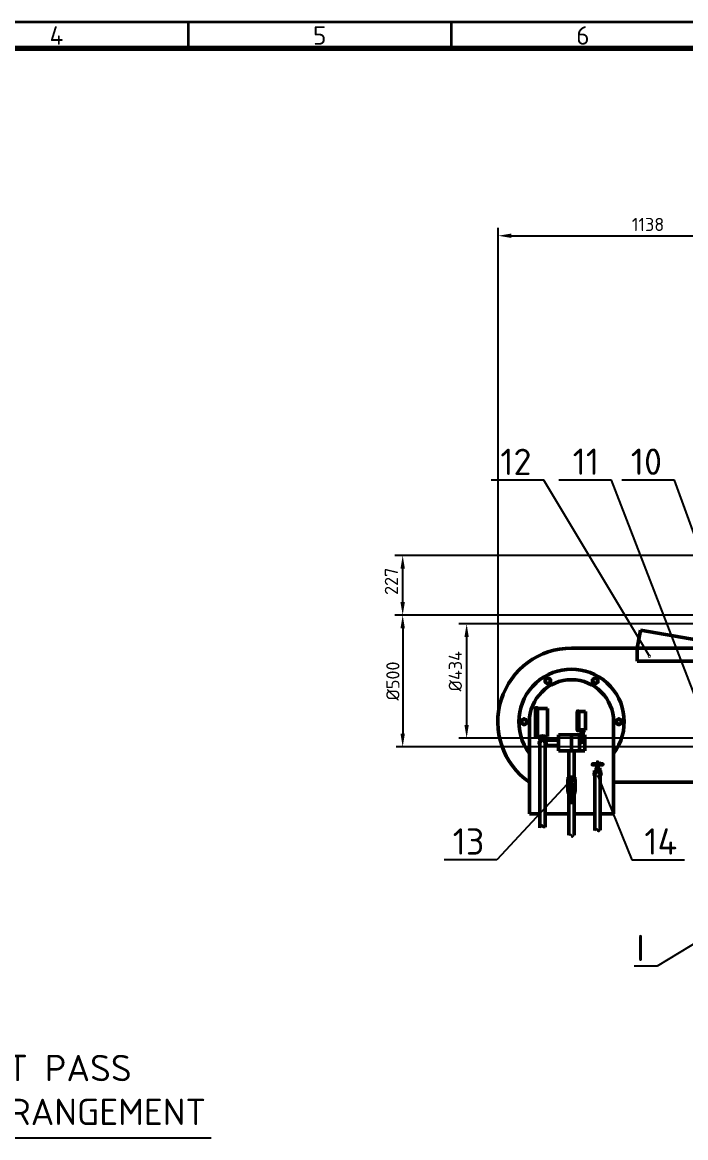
# Paper-space layout 'Layout1' of a CAD drawing. Header units: millimetres. Extents: x 198 to 1020, y 107 to 694.
# Drawn here: x 372.9 to 498.9, y 481.8 to 693.8 of the extents above; entities that cross this region are included whole.
import ezdxf
from ezdxf import colors
from ezdxf.entities.mleader import LeaderData, LeaderLine
from ezdxf.math import Vec2, Vec3

# ---------------------------------------------------------------- set-up
doc = ezdxf.new("R2010")
doc.units = ezdxf.units.MM
doc.header["$LTSCALE"] = 0.25
doc.linetypes.add('ACAD_ISO02W100', pattern=[15, 12, -3])
for name, color, linetype, lineweight in [('CHU', 6, 'Continuous', 25), ('Chu cai', 90, 'Continuous', 25), ('Khung dam', 30, 'Continuous', 70), ('KHUNG MANH', 4, 'Continuous', 35), ('KICH THUOC', 1, 'Continuous', 25), ('manh', 130, 'Continuous', 25), ('NET 05', 130, 'Continuous', 50), ('NET DUT', 1, 'ACAD_ISO02W100', 25), ('NET MANH', 5, 'Continuous', 25), ('net đậm', 7, 'Continuous', 50)]:
    doc.layers.add(name, color=color, linetype=linetype, lineweight=lineweight)
doc.styles.add('ISO', font='isocpeur.ttf', dxfattribs={"height": 2.5})
doc.styles.add('style2', font='isocpeur.ttf', dxfattribs={"height": 2.5})
doc.styles.add('style4', font='isocpeur.ttf', dxfattribs={"height": 5})
doc.dimstyles.new('DUONG KINH', dxfattribs={"dimtxt": 2.5, "dimasz": 2.5, "dimexe": 1.5, "dimexo": 0, "dimgap": 0.9, "dimtad": 1, "dimtoh": 1, "dimdec": 0, "dimlfac": 20, "dimzin": 0, "dimdsep": 46, "dimtxsty": 'ISO', "dimcen": 0.09, "dimadec": 0, "dimazin": 0, "dimtfac": 1, "dimtdec": 0, "dimtmove": 0, "dimatfit": 2, "dimfxl": 1, "dimtolj": 1, "dimtzin": 0, "dimarcsym": 0})
doc.dimstyles.new('ISO-25 1 20', dxfattribs={"dimtxt": 2.5, "dimasz": 2.5, "dimexe": 1.25, "dimexo": 0.625, "dimtad": 1, "dimtoh": 1, "dimlfac": 20, "dimtxsty": 'style2', "dimcen": 2.5, "dimadec": 0, "dimazin": 0, "dimtfac": 1, "dimtmove": 0, "dimatfit": 3, "dimfxl": 1, "dimlwd": -1, "dimarcsym": 0})

# ---------------------------------------------------------------- blocks, each defined once
blk = doc.blocks.new('*D448')
at = {"layer": 'KICH THUOC', "color": 0, "lineweight": -2, "transparency": 16777216}
for p, q in [((520.2, 592.4), (443.63, 592.4)), ((445.13, 583.57), (445.13, 589.9)), ((520.2, 581.07), (443.63, 581.07))]:
    blk.add_line(p, q, dxfattribs=at)
at = {"layer": 'KICH THUOC', "color": 0, "transparency": 16777216}
for points in [[(444.71, 589.9), (445.55, 589.9), (445.13, 592.4)], [(444.71, 583.57), (445.55, 583.57), (445.13, 581.07)]]:
    blk.add_solid(points, dxfattribs=at)
at = {"layer": 'KICH THUOC', "color": 0, "transparency": 16777216, "insert": (442.98, 587.52), "char_height": 2.5, "attachment_point": 5, "rotation": 90, "style": 'ISO'}
blk.add_mtext('\\A1;227', dxfattribs=at)
blk = doc.blocks.new('*D466')
at = {"layer": 'KICH THUOC', "color": 0, "lineweight": -2, "transparency": 16777216}
for p, q in [((531.7, 579.41), (455.78, 579.41)), ((457.28, 576.91), (457.28, 560.23)), ((531.7, 557.73), (455.78, 557.73))]:
    blk.add_line(p, q, dxfattribs=at)
at = {"layer": 'KICH THUOC', "color": 0, "transparency": 16777216}
for points in [[(456.86, 576.91), (457.69, 576.91), (457.28, 579.41)], [(456.86, 560.23), (457.69, 560.23), (457.28, 557.73)]]:
    blk.add_solid(points, dxfattribs=at)
at = {"layer": 'KICH THUOC', "color": 0, "transparency": 16777216, "insert": (455.13, 570.43), "char_height": 2.5, "attachment_point": 5, "rotation": 90, "style": 'ISO'}
blk.add_mtext('\\A1;%%C434', dxfattribs=at)
blk = doc.blocks.new('*D468')
at = {"layer": 'KICH THUOC', "color": 0, "lineweight": -2, "transparency": 16777216}
for p, q in [((463.28, 562.32), (463.28, 654.69)), ((465.78, 653.19), (517.7, 653.19)), ((520.2, 639.58), (520.2, 654.69)), ((520.2, 592.4), (520.2, 639.45))]:
    blk.add_line(p, q, dxfattribs=at)
at = {"layer": 'KICH THUOC', "color": 0, "transparency": 16777216}
for points in [[(465.78, 653.61), (465.78, 652.77), (463.28, 653.19)], [(517.7, 653.61), (517.7, 652.77), (520.2, 653.19)]]:
    blk.add_solid(points, dxfattribs=at)
at = {"layer": 'KICH THUOC', "color": 0, "transparency": 16777216, "insert": (491.74, 655.34), "char_height": 2.5, "attachment_point": 5, "style": 'ISO'}
blk.add_mtext('\\A1;1138', dxfattribs=at)
blk = doc.blocks.new('_DotSmall')
at = {"color": 0, "linetype": 'ByBlock', "const_width": 0.5}
blk.add_lwpolyline([(-0.0625, 0, 1), (0.0625, 0, 1)], format="xyb", close=True, dxfattribs=at)
blk = doc.blocks.new('*D493')
at = {"layer": 'Chu cai', "color": 0, "lineweight": -2}
for p, q in [((519.58, 581.07), (443.88, 581.07)), ((519.58, 556.07), (443.88, 556.07))]:
    blk.add_line(p, q, dxfattribs=at)
at = {"layer": 'Chu cai', "color": 0}
blk.add_line((445.13, 578.57), (445.13, 558.57), dxfattribs=at)
for points in [[(444.71, 578.57), (445.55, 578.57), (445.13, 581.07)], [(444.71, 558.57), (445.55, 558.57), (445.13, 556.07)]]:
    blk.add_solid(points, dxfattribs=at)
at = {"layer": 'Chu cai', "color": 0, "insert": (443.26, 568.57), "char_height": 2.5, "attachment_point": 5, "rotation": 90, "style": 'style2'}
blk.add_mtext('%%C500', dxfattribs=at)

psp = doc.layouts.get("Layout1")

# ---------------------------------------------------------------- linework, layer by layer
for p, q in [((482.71009, 551.59281), (481.58999, 551.59281)), ((481.702, 552.04085), (482.59808, 552.04085)), ((481.702, 552.04085), (481.702, 551.59281)), ((481.80654, 552.87349), (482.49354, 552.87349)), ((481.80654, 552.83615), (481.80654, 552.87349)), ((482.49354, 552.83615), (482.49354, 552.87349))]:
    psp.add_line(p, q)
at = {"layer": 'Chu cai'}
psp.add_line((340.1028, 481.77846), (408.7193, 481.77846), dxfattribs=at)
at = {"layer": 'Khung dam'}
psp.add_line((1014.86311, 688.7584), (203.86311, 688.7584), dxfattribs=at)
at = {"layer": 'KHUNG MANH'}
for p, q in [((1019.86311, 693.7584), (198.86311, 693.7584)), ((404.36311, 693.7584), (404.36311, 688.7584)), ((454.36311, 693.7584), (454.36311, 688.7584))]:
    psp.add_line(p, q, dxfattribs=at)
at = {"layer": 'manh'}
for p, q in [((482.03201, 553.1512), (482.03201, 553.06789)), ((482.26807, 553.1512), (482.26807, 553.06789))]:
    psp.add_line(p, q, dxfattribs=at)
at = {"layer": 'NET 05'}
for p, q in [((489.70122, 574.82074), (490.3043, 578.24094)), ((509.70122, 574.82074), (490.3043, 578.24094)), ((511.45122, 574.82074), (477.20122, 574.82074)), ((489.70122, 572.32074), (489.70122, 574.82074)), ((509.70122, 572.32074), (489.70122, 572.32074)), ((470.34706, 557.97907), (470.34706, 563.39574)), ((470.43039, 563.47907), (470.68039, 563.47907)), ((470.76372, 557.97907), (470.76372, 563.39574)), ((472.63872, 563.35407), (470.76372, 563.35407)), ((472.63872, 558.02074), (472.63872, 563.35407)), ((478.30487, 559.19106), (478.30487, 562.80217)), ((478.36042, 562.85773), (478.52709, 562.85773)), ((478.58265, 559.19106), (478.58265, 562.80217)), ((479.83265, 562.77439), (478.58265, 562.77439)), ((479.83265, 559.21884), (479.83265, 562.77439)), ((469.20122, 560.82074), (469.20122, 543.32074)), ((485.20122, 560.82074), (485.20122, 543.32074)), ((470.43039, 557.89574), (470.68039, 557.89574)), ((471.28456, 558.02074), (470.76372, 558.02074)), ((471.20122, 557.77074), (471.05689, 558.02074)), ((471.20122, 557.42074), (471.20122, 557.77074)), ((472.20122, 557.77074), (471.20122, 557.77074)), ((471.28456, 558.02074), (472.11789, 558.02074)), ((471.70122, 557.46363), (471.70122, 557.72785)), ((472.63872, 558.02074), (472.11789, 558.02074)), ((472.20122, 557.77074), (472.34556, 558.02074)), ((472.20122, 557.42074), (472.20122, 557.77074)), ((474.70122, 555.32074), (474.70122, 558.32074)), ((474.70122, 558.32074), (479.00765, 558.32074)), ((477.20122, 558.32074), (477.20122, 555.32074)), ((478.36042, 559.1355), (478.52709, 559.1355)), ((478.92987, 559.21884), (478.58265, 559.21884)), ((478.70122, 558.32074), (478.70122, 555.32074)), ((478.87431, 559.05217), (478.77809, 559.21884)), ((478.87431, 558.81884), (478.87431, 559.05217)), ((479.54098, 559.05217), (478.87431, 559.05217)), ((478.87431, 558.81884), (479.54098, 558.81884)), ((478.92987, 559.21884), (479.48542, 559.21884)), ((479.00765, 557.31884), (479.00765, 558.81884)), ((479.20765, 558.84743), (479.20765, 559.02358)), ((479.40765, 557.31884), (479.40765, 558.81884)), ((479.40765, 558.32074), (479.70122, 558.32074)), ((479.83265, 559.21884), (479.48542, 559.21884)), ((479.54098, 559.05217), (479.6372, 559.21884)), ((479.54098, 558.81884), (479.54098, 559.05217)), ((479.70122, 558.32074), (479.70122, 555.32074)), ((472.20122, 557.42074), (471.20122, 557.42074)), ((471.20122, 556.82074), (471.20122, 540.68592)), ((474.70122, 557.32074), (472.10537, 557.32074)), ((472.20122, 556.82074), (472.20122, 540.81776)), ((474.70122, 556.32074), (472.20122, 556.32074)), ((478.70122, 557.21884), (478.90765, 557.21884)), ((478.70122, 556.81884), (478.90765, 556.81884)), ((479.70122, 555.32074), (474.70122, 555.32074)), ((476.70122, 555.32074), (476.70122, 550.32074)), ((477.70122, 555.32074), (477.70122, 550.32074)), ((483.0455, 552.83615), (481.25458, 552.83615)), ((481.25458, 552.62706), (483.0455, 552.62706)), ((481.58999, 551.59281), (481.58999, 551.12277)), ((481.87233, 553.04406), (481.91359, 553.06789)), ((481.87233, 552.89731), (481.87233, 553.04406)), ((481.87233, 552.89731), (481.91359, 552.87349)), ((482.38649, 553.06789), (481.91359, 553.06789)), ((482.2889, 553.06789), (481.91359, 553.06789)), ((482.38649, 552.87349), (481.91359, 552.87349)), ((481.92602, 552.04085), (481.92602, 551.59281)), ((482.03201, 553.1512), (482.01118, 553.10954)), ((482.01118, 553.06789), (482.01118, 553.10954)), ((482.2889, 553.10954), (482.01118, 553.10954)), ((482.01118, 552.89731), (482.01118, 553.04406)), ((482.01118, 552.89731), (482.01118, 553.04406)), ((482.01118, 552.62706), (482.01118, 552.04085)), ((482.26807, 553.1512), (482.03201, 553.1512)), ((482.2889, 553.10954), (482.26807, 553.1512)), ((482.2889, 553.06789), (482.2889, 553.10954)), ((482.2889, 552.89731), (482.2889, 553.04406)), ((482.2889, 552.89731), (482.2889, 553.04406)), ((482.2889, 552.62706), (482.2889, 552.04085)), ((482.38649, 553.06789), (482.35833, 553.06789)), ((482.37406, 552.04085), (482.37406, 551.59281)), ((482.42775, 553.04406), (482.38649, 553.06789)), ((482.42775, 552.89731), (482.38649, 552.87349)), ((482.42775, 553.04406), (482.42775, 552.89731)), ((482.59808, 552.04085), (482.59808, 551.59281)), ((482.71009, 551.59281), (482.71009, 551.12277)), ((476.49961, 549.88042), (476.49961, 547.59171)), ((476.49961, 549.88042), (477.90284, 549.88042)), ((476.49961, 549.73526), (477.90284, 549.73526)), ((476.57219, 550.26678), (476.66566, 550.32074)), ((476.57219, 549.88042), (476.57219, 550.26678)), ((476.57219, 549.88042), (477.83026, 549.88042)), ((477.73679, 550.32074), (476.66566, 550.32074)), ((476.88671, 550.26678), (476.88671, 549.88042)), ((477.51574, 550.26678), (477.51574, 549.88042)), ((477.83026, 550.26678), (477.73679, 550.32074)), ((477.83026, 549.88042), (477.83026, 550.26678)), ((477.90284, 549.88042), (477.90284, 547.59171)), ((481.65004, 550.89281), (481.65004, 540.16059)), ((482.65004, 550.89281), (482.65004, 540.20896)), ((485.20122, 549.33161), (512.96582, 549.33161)), ((476.49961, 547.73687), (477.08026, 547.73687)), ((476.49961, 547.59171), (477.08026, 547.59171)), ((476.57219, 547.59171), (477.08026, 547.59171)), ((476.57219, 547.59171), (476.57219, 547.20535)), ((476.57219, 547.20535), (476.66566, 547.15139)), ((477.05606, 547.15139), (476.66566, 547.15139)), ((476.70122, 547.15139), (476.70122, 539.26572)), ((476.88671, 547.20535), (476.88671, 547.59171)), ((477.32219, 547.73687), (477.90284, 547.73687)), ((477.32219, 547.59171), (477.83026, 547.59171)), ((477.32219, 547.59171), (477.90284, 547.59171)), ((477.73679, 547.15139), (477.34639, 547.15139)), ((477.51574, 547.20535), (477.51574, 547.59171)), ((477.70122, 547.15139), (477.70122, 539.26572)), ((477.83026, 547.20535), (477.73679, 547.15139)), ((477.83026, 547.59171), (477.83026, 547.20535)), ((469.20122, 543.32074), (471.20122, 543.32074)), ((472.20122, 543.32074), (476.70122, 543.32074)), ((477.70122, 543.32074), (481.65004, 543.32074)), ((482.65004, 543.32074), (485.20122, 543.32074))]:
    psp.add_line(p, q, dxfattribs=at)
for points in [[(473.20122, 568.90364), (473.20122, 568.32629), (472.70122, 568.03762), (472.20122, 568.32629), (472.20122, 568.90364), (472.70122, 569.19232)], [(481.20122, 568.90364), (481.20122, 568.32629), (481.70122, 568.03762), (482.20122, 568.32629), (482.20122, 568.90364), (481.70122, 569.19232)], [(468.70122, 561.10942), (468.70122, 560.53207), (468.20122, 560.24339), (467.70122, 560.53207), (467.70122, 561.10942), (468.20122, 561.39809)], [(485.70122, 561.10942), (485.70122, 560.53207), (486.20122, 560.24339), (486.70122, 560.53207), (486.70122, 561.10942), (486.20122, 561.39809)]]:
    psp.add_lwpolyline(points, close=True, dxfattribs=at)
for points in [[(472.20122, 556.48677), (472.39404, 556.82074), (472.04763, 557.42074), (471.35481, 557.42074), (471.0084, 556.82074), (471.20122, 556.48677)], [(482.65004, 550.55883), (482.84286, 550.89281), (482.49645, 551.49281), (481.80363, 551.49281), (481.45722, 550.89281), (481.65004, 550.55883)]]:
    psp.add_lwpolyline(points, dxfattribs=at)
for centre, radius in [((472.70122, 568.61497), 0.5), ((481.70122, 568.61497), 0.5), ((468.20122, 560.82074), 0.5), ((486.20122, 560.82074), 0.5), ((477.20122, 548.73606), 0.24194)]:
    psp.add_circle(centre, radius, dxfattribs=at)
for centre, radius, start, end in [((477.20122, 560.82074), 14, 90, 235.1500954), ((477.20122, 560.82074), 10, 323.1301024, 216.8698976), ((477.20122, 560.82074), 8, 0, 180), ((470.43039, 563.39574), 0.08333, 90, 180), ((470.68039, 563.39574), 0.08333, 0, 90), ((478.36042, 562.80217), 0.05556, 90, 180), ((478.52709, 562.80217), 0.05556, 0, 90), ((470.43039, 557.97907), 0.08333, 180, 270), ((470.68039, 557.97907), 0.08333, 270, 0), ((471.70122, 556.38435), 1.75868, 68.5077259, 111.4922584), ((471.45122, 557.02074), 0.75, 70.5287794, 109.4712071), ((471.95122, 557.02074), 0.75, 70.5287794, 109.4712071), ((478.36042, 559.19106), 0.05556, 180, 270), ((478.52709, 559.19106), 0.05556, 270, 0), ((479.20765, 558.12791), 1.17245, 68.5077259, 111.4922584), ((479.04098, 558.55217), 0.5, 70.5287794, 109.4712071), ((479.04098, 559.31884), 0.5, 250.5287794, 289.4712269), ((479.37431, 558.55217), 0.5, 70.5287794, 109.4712071), ((479.37431, 559.31884), 0.5, 250.5287794, 289.4712269), ((471.70122, 556.82074), 0.6, 326.4426902, 213.5573098), ((471.45122, 558.17074), 0.75, 250.5287794, 289.4712269), ((471.70122, 556.82074), 0.5, 0, 180), ((471.95122, 558.17074), 0.75, 250.5287794, 289.4712269), ((478.90765, 557.31884), 0.5, 270, 0), ((478.90765, 557.31884), 0.1, 270, 0), ((481.25458, 552.73161), 0.10454, 90, 270), ((482.15004, 550.89281), 0.6, 326.4426902, 213.5573098), ((482.15004, 550.89281), 0.5, 0, 180), ((481.94175, 552.95481), 0.11308, 52.1211205, 90), ((481.94175, 552.98656), 0.11308, 270, 307.8788795), ((482.15004, 552.65132), 0.41657, 70.5287794, 109.4712206), ((482.15004, 553.29006), 0.41657, 250.5287794, 289.4712206), ((482.35833, 552.95481), 0.11308, 90, 127.8788795), ((482.35833, 552.98656), 0.11308, 232.1211205, 270), ((483.0455, 552.73161), 0.10454, 270, 90), ((476.72945, 550.06462), 0.25612, 52.1211205, 90), ((477.20122, 549.37719), 0.94355, 70.5287794, 109.4712206), ((477.673, 550.06462), 0.25612, 90, 127.8788795), ((476.72945, 547.40751), 0.25612, 270, 307.8788795), ((477.20122, 548.09493), 0.94355, 250.5287794, 261.1501169), ((477.20122, 548.73606), 0.30242, 151.314598, 208.685402), ((477.20122, 548.09493), 0.94355, 278.8498831, 289.4712206), ((477.20122, 548.73606), 0.30242, 331.314598, 28.685402), ((477.673, 547.40751), 0.25612, 232.1211205, 270)]:
    psp.add_arc(centre, radius, start, end, dxfattribs=at)
at = {"layer": 'NET DUT'}
psp.add_circle((477.20122, 548.73606), 0.0871, dxfattribs=at)
at = {"layer": 'NET MANH'}
for points in [[(471.20122, 540.68592), (471.53268, 541.26001), (471.78801, 540.81776), (472.20122, 540.81776)], [(476.70122, 539.26572), (477.07936, 539.40336), (477.2827, 538.96731), (477.70122, 539.26572)], [(481.65004, 540.16059), (482.00261, 540.45644), (482.25252, 540.0236), (482.65004, 540.20896)]]:
    psp.add_spline(points, degree=3, dxfattribs=at)
at = {"layer": 'net đậm'}
for p, q in [((476.93592, 549.12316), (477.46653, 549.12316)), ((476.93592, 548.88122), (476.93592, 549.12316)), ((477.08026, 549.12316), (477.08026, 548.94559)), ((477.32219, 549.12316), (477.32219, 548.94559)), ((477.46653, 548.88122), (477.46653, 549.12316)), ((476.93592, 548.5909), (476.93592, 548.34897)), ((476.93592, 548.34897), (477.06574, 548.34897)), ((477.05606, 547.29655), (477.05606, 545.57327)), ((477.34639, 547.29655), (477.05606, 547.29655)), ((477.06574, 548.36166), (477.06574, 548.29323)), ((477.06574, 548.36166), (477.33671, 548.36166)), ((477.33671, 548.29323), (477.06574, 548.29323)), ((477.08026, 548.36166), (477.08026, 548.52654)), ((477.08026, 547.29655), (477.08026, 548.29323)), ((477.32219, 548.36166), (477.32219, 548.52654)), ((477.32219, 547.29655), (477.32219, 548.29323)), ((477.33671, 548.36166), (477.33671, 548.29323)), ((477.33671, 548.34897), (477.46653, 548.34897)), ((477.34639, 547.29655), (477.34639, 545.57327)), ((477.46653, 548.5909), (477.46653, 548.34897)), ((477.15284, 545.4765), (477.24961, 545.4765))]:
    psp.add_line(p, q, dxfattribs=at)
psp.add_lwpolyline([(477.08026, 548.94559), (476.95929, 548.73606), (477.08026, 548.52654), (477.32219, 548.52654), (477.44316, 548.73606), (477.32219, 548.94559)], close=True, dxfattribs=at)
psp.add_circle((477.20122, 548.73606), 0.12097, dxfattribs=at)
for centre, start, end in [((477.15284, 545.57327), 180, 270), ((477.24961, 545.57327), 270, 0)]:
    psp.add_arc(centre, 0.09677, start, end, dxfattribs=at)

# ---------------------------------------------------------------- texts
at = {"layer": 'CHU', "char_height": 3.5, "attachment_point": 5, "style": 'ISO'}
for s, insert in [('4', (379.36311, 691.2584)), ('5', (429.36311, 691.2584)), ('6', (479.36311, 691.2584))]:
    psp.add_mtext_dynamic_manual_height_columns(s, width=50, gutter_width=25, heights=[0], dxfattribs=dict(at, insert=insert))
at = {"layer": 'Khung dam', "insert": (375.1916, 490.84631), "char_height": 5, "attachment_point": 5, "style": 'style2'}
psp.add_mtext_dynamic_manual_height_columns('FIRST PASS \\PTUBES ARANGEMENT', width=64.9974209, gutter_width=12.5, heights=[18.56871], dxfattribs=at)

# ---------------------------------------------------------------- dimensions: what is measured, and where the dimension line sits
at = {"layer": 'Chu cai'}
dim = psp.add_linear_dim(base=(445.13068, 556.07074), p1=(520.20122, 581.07074), p2=(520.20122, 556.07074), angle=90, text='%%C<>', dimstyle='ISO-25 1 20', dxfattribs=at)
dim.commit()
dim.dimension.update_dxf_attribs({"geometry": '*D493', "text_midpoint": (443.25568, 568.57074)})
at = {"layer": 'KICH THUOC'}
dim = psp.add_linear_dim(base=(520.20122, 653.19079), p1=(463.28181, 562.32074), p2=(520.20122, 592.40438), dimstyle='DUONG KINH', dxfattribs=at)
dim.commit()
dim.dimension.update_dxf_attribs({"geometry": '*D468', "text_midpoint": (491.74152, 653.19079), "dimtype": 160})
dim = psp.add_linear_dim(base=(445.13068, 592.40438), p1=(520.20122, 581.07074), p2=(520.20122, 592.40438), angle=90, dimstyle='DUONG KINH', dxfattribs=at)
dim.commit()
dim.dimension.update_dxf_attribs({"geometry": '*D448', "text_midpoint": (445.13068, 587.51697), "dimtype": 160})
dim = psp.add_linear_dim(base=(457.27811, 557.72929), p1=(531.70122, 579.41219), p2=(531.70122, 557.72929), angle=90, text='%%C<>', dimstyle='DUONG KINH', dxfattribs=at)
dim.commit()
dim.dimension.update_dxf_attribs({"geometry": '*D466', "text_midpoint": (457.27811, 570.42743), "dimtype": 160})

# ---------------------------------------------------------------- leaders
at = {"layer": 'Chu cai'}
ml = psp.add_multileader_mtext('Standard', dxfattribs=at)
ml.set_content('12', color=256, style='style4')
ml.set_leader_properties()
ml.set_arrow_properties(name='DOTSMALL')
ml.build(insert=Vec2(0, 0))
ml.multileader.update_dxf_attribs({"text_left_attachment_type": 6, "text_right_attachment_type": 6, "dogleg_length": 0.36, "arrow_head_size": 1})
ctx = ml.context
ctx.base_point, ctx.char_height, ctx.arrow_head_size, ctx.plane_origin = Vec3(462.59522, 606.72098), 5, 1, Vec3(492.00729, 573.2905)
ctx.left_attachment, ctx.right_attachment, ctx.text_align_type = 6, 6, 2
notes = []
notes.append((ctx, [(0, (1, 1, 0), (471.95522, 606.72098), (-1, 0), 0.36, [(0, [(492.00729, 573.2905)], 0, [])])]))
ctx.mtext.insert, ctx.mtext.alignment, ctx.mtext.flow_direction = Vec3(469.59522, 612.72098), 3, 5
ml = psp.add_multileader_mtext('Standard', dxfattribs=at)
ml.set_content('11', color=256, style='style4')
ml.set_leader_properties()
ml.set_arrow_properties(name='DOTSMALL')
ml.build(insert=Vec2(0, 0))
ml.multileader.update_dxf_attribs({"text_left_attachment_type": 6, "text_right_attachment_type": 6, "dogleg_length": 0.36, "arrow_head_size": 1})
ctx = ml.context
ctx.base_point, ctx.char_height, ctx.arrow_head_size, ctx.plane_origin = Vec3(476.4275, 606.75235), 5, 1, Vec3(505.30871, 553.57162)
ctx.left_attachment, ctx.right_attachment, ctx.text_align_type = 6, 6, 2
notes.append((ctx, [(0, (1, 1, 0), (484.7875, 606.75235), (-1, 0), 0.36, [(0, [(505.30871, 553.57162)], 0, [])])]))
ctx.mtext.insert, ctx.mtext.alignment, ctx.mtext.flow_direction = Vec3(482.4275, 612.75235), 3, 5
ml = psp.add_multileader_mtext('Standard', dxfattribs=at)
ml.set_content('10', color=256, style='style4')
ml.set_leader_properties()
ml.set_arrow_properties(name='DOTSMALL')
ml.build(insert=Vec2(0, 0))
ml.multileader.update_dxf_attribs({"text_left_attachment_type": 6, "text_right_attachment_type": 6, "dogleg_length": 0.36, "arrow_head_size": 1})
ctx = ml.context
ctx.base_point, ctx.char_height, ctx.arrow_head_size, ctx.plane_origin = Vec3(487.3982, 606.75235), 5, 1, Vec3(510.86654, 567.81111)
ctx.left_attachment, ctx.right_attachment, ctx.text_align_type = 6, 6, 2
notes.append((ctx, [(0, (1, 1, 0), (496.7582, 606.75235), (-1, 0), 0.36, [(0, [(510.86654, 567.81111)], 0, [])])]))
ctx.mtext.insert, ctx.mtext.alignment, ctx.mtext.flow_direction = Vec3(494.3982, 612.75235), 3, 5
ml = psp.add_multileader_mtext('Standard', dxfattribs=at)
ml.set_content('13', color=256, style='style4')
ml.set_leader_properties()
ml.set_arrow_properties(name='DOTSMALL')
ml.build(insert=Vec2(0, 0))
ml.multileader.update_dxf_attribs({"text_left_attachment_type": 6, "text_right_attachment_type": 6, "dogleg_length": 0.36, "arrow_head_size": 1})
ctx = ml.context
ctx.base_point, ctx.char_height, ctx.arrow_head_size, ctx.plane_origin = Vec3(453.65203, 534.56922), 5, 1, Vec3(471.20122, 548.75333)
ctx.left_attachment, ctx.right_attachment, ctx.text_align_type = 6, 6, 2
notes.append((ctx, [(0, (1, 1, 0), (463.01203, 534.56922), (-1, 0), 0.36, [(0, [(477.20122, 549.88042)], 0, [])])]))
ctx.mtext.insert, ctx.mtext.alignment, ctx.mtext.flow_direction = Vec3(460.65203, 540.56922), 3, 5
ml = psp.add_multileader_mtext('Standard', dxfattribs=at)
ml.set_content('14', color=256, style='style4')
ml.set_leader_properties()
ml.set_arrow_properties(name='DOTSMALL')
ml.build(insert=Vec2(0, 0))
ml.multileader.update_dxf_attribs({"text_left_attachment_type": 6, "text_right_attachment_type": 6, "dogleg_length": 0.36, "arrow_head_size": 1})
ctx = ml.context
ctx.base_point, ctx.char_height, ctx.arrow_head_size, ctx.plane_origin = Vec3(489.03787, 534.56922), 5, 1, Vec3(482.15329, 545.87012)
ctx.left_attachment, ctx.right_attachment = 6, 6
notes.append((ctx, [(0, (1, 1, 0), (488.67787, 534.56922), (1, 0), 0.36, [(0, [(482.15004, 550.64999)], 0, [])])]))
ctx.mtext.insert, ctx.mtext.flow_direction = Vec3(491.03787, 540.56922), 5
ml = psp.add_multileader_mtext('Standard', dxfattribs=at)
ml.set_content('I', color=256, style='style4')
ml.set_leader_properties()
ml.set_arrow_properties(name='DOTSMALL')
ml.build(insert=Vec2(0, 0))
ml.multileader.update_dxf_attribs({"text_left_attachment_type": 6, "text_right_attachment_type": 6, "dogleg_length": 0.36, "arrow_head_size": 1})
ctx = ml.context
ctx.base_point, ctx.char_height, ctx.arrow_head_size, ctx.plane_origin = Vec3(488.62463, 514.34619), 5, 1, Vec3(523.06573, 537.68108)
ctx.left_attachment, ctx.right_attachment, ctx.text_align_type = 6, 6, 2
notes.append((ctx, [(0, (1, 1, 0), (493.48463, 514.34619), (-1, 0), 0.36, [(0, [(533.00122, 538.58974)], 0, [])])]))
ctx.mtext.insert, ctx.mtext.alignment, ctx.mtext.flow_direction = Vec3(491.12463, 520.34619), 3, 5
for ctx, leaders in notes:
    for number, flags, end, landing, length, lines in leaders:
        leader = LeaderData()
        leader.index, (leader.has_last_leader_line, leader.has_dogleg_vector, leader.attachment_direction) = number, flags
        leader.last_leader_point, leader.dogleg_vector, leader.dogleg_length = Vec3(end), Vec3(landing), length
        for number, points, colour, breaks in lines:
            line = LeaderLine()
            line.index, line.vertices, line.color, line.breaks = number, Vec3.list(points), colors.encode_raw_color(colour), breaks
            leader.lines.append(line)
        ctx.leaders.append(leader)

doc.saveas('drawing.dxf')
